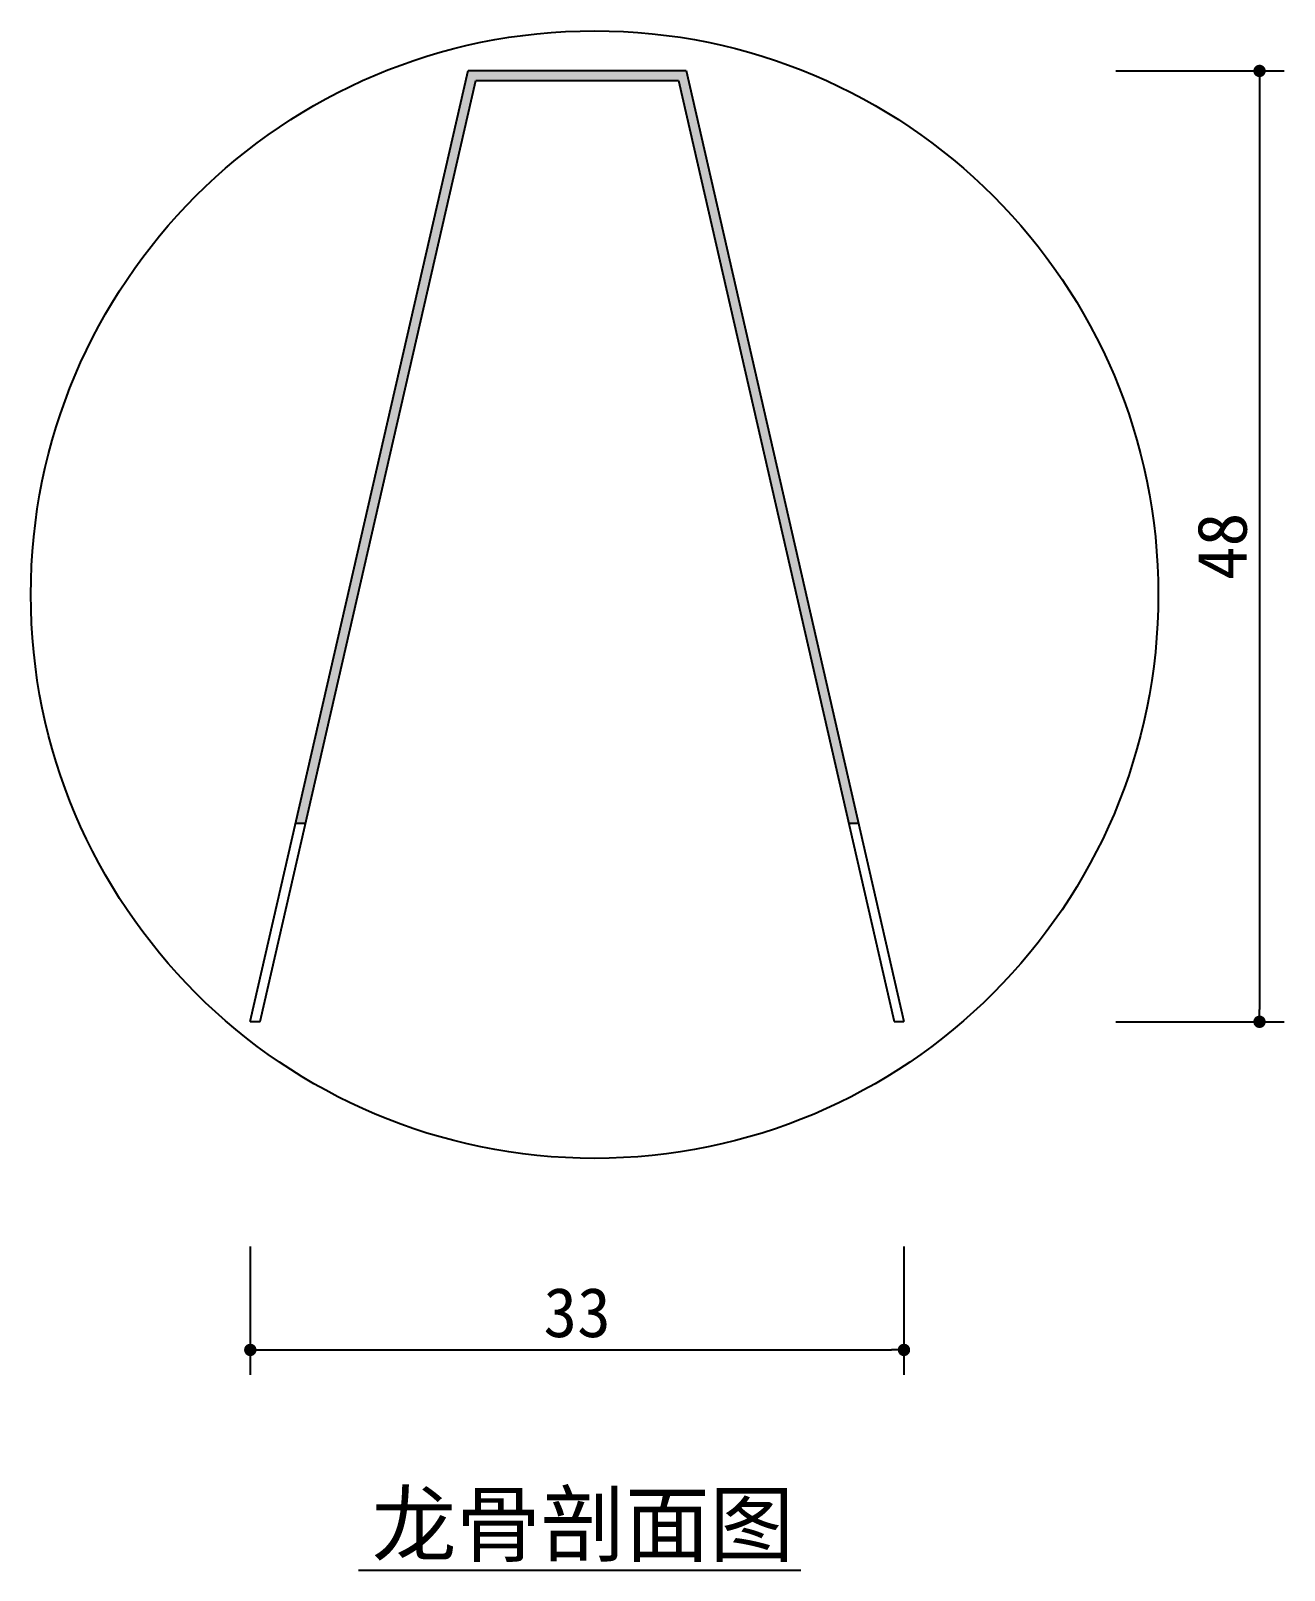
# Model space of a CAD drawing. Extents: x 151 to 278, y 245 to 400.
import ezdxf

# ---------------------------------------------------------------- set-up
doc = ezdxf.new("R2010")
doc.units = 0
doc.header["$LTSCALE"] = 0.2
doc.header["$MEASUREMENT"] = 0
doc.header["$PDMODE"] = 34
doc.header["$PDSIZE"] = 5
doc.layers.get('0').update_dxf_attribs({"linetype": 'CONTINUOUS'})
doc.layers.get('DEFPOINTS').update_dxf_attribs({"linetype": 'CONTINUOUS'})
for name, color, linetype in [('3', 3, 'CONTINUOUS'), ('7', 7, 'CONTINUOUS'), ('DIM', 3, 'CONTINUOUS')]:
    doc.layers.add(name, color=color, linetype=linetype)
doc.styles.add('HZ', font='')
doc.styles.get("Standard").update_dxf_attribs({"font": 'txt.shx', "bigfont": 'bigfont.shx'})
doc.styles.get('HZ').set_extended_font_data('仿宋_GB2312')
doc.dimstyles.get("Standard").update_dxf_attribs({"dimscale": 0, "dimtxt": 2.5, "dimasz": 2.5, "dimexe": 1.25, "dimexo": 0.625, "dimtad": 1, "dimdec": 4, "dimtxsty": 'STANDARD', "dimcen": 2.5, "dimclrt": 7, "dimazin": 3, "dimtfac": 1, "dimtdec": 4, "dimtmove": 0, "dimatfit": 3, "dimtolj": 1, "dimtzin": 0})

# ---------------------------------------------------------------- blocks, each defined once
blk = doc.blocks.new('_DOT')
at = {"color": 0, "linetype": 'BYBLOCK'}
blk.add_line((-0.5, 0), (-1, 0), dxfattribs=at)
at = {"color": 0, "linetype": 'BYBLOCK', "const_width": 0.5}
blk.add_lwpolyline([(-0.25, 0, 1), (0.25, 0, 1)], format="xyb", close=True, dxfattribs=at)
blk = doc.blocks.new('*D2')
at = {"linetype": 'BYBLOCK'}
for p, q in [((-630.55, 169.92), (-630.55, 156.97)), ((-564.55, 169.92), (-564.55, 156.97)), ((-629.3, 159.47), (-565.8, 159.47))]:
    blk.add_line(p, q, dxfattribs=at)
at = {"layer": 'DEFPOINTS', "color": 0, "linetype": 'BYBLOCK'}
for p in [(-630.55, 172.42), (-564.55, 172.42), (-564.55, 159.47)]:
    blk.add_point(p, dxfattribs=at)
at = {"linetype": 'BYBLOCK', "xscale": 1.25, "yscale": 1.25, "zscale": 1.25, "rotation": 180}
blk.add_blockref('_DOT', (-630.55, 159.47), dxfattribs=at)
at = {"linetype": 'BYBLOCK', "xscale": 1.25, "yscale": 1.25, "zscale": 1.25}
blk.add_blockref('_DOT', (-564.55, 159.47), dxfattribs=at)
at = {"linetype": 'BYBLOCK', "insert": (-597.55, 163.22), "char_height": 5, "attachment_point": 5, "style": 'HZ'}
blk.add_mtext('\\A1;33', dxfattribs=at)
blk = doc.blocks.new('A$C534071B4')
blk.add_hatch(color=256).paths.add_polyline_path([(22, 48), (11, 48), (2.292, 10), (2.792, 10), (11.385, 47.5), (21.615, 47.5), (30.208, 10), (30.708, 10)])
for p, q in [((0, 0), (11, 48)), ((0.5, 0), (11.385, 47.5)), ((11, 48), (22, 48)), ((11.385, 47.5), (21.615, 47.5)), ((21.615, 47.5), (32.5, 0)), ((22, 48), (33, 0)), ((2.292, 10), (2.792, 10)), ((30.208, 10), (30.708, 10)), ((0, 0), (0.5, 0)), ((32.5, 0), (33, 0))]:
    blk.add_line(p, q)
blk = doc.blocks.new('*D3')
at = {"linetype": 'BYBLOCK'}
for p, q in [((-543.15, 288.6), (-526.15, 288.6)), ((-528.65, 287.35), (-528.65, 193.85)), ((-543.15, 192.6), (-526.15, 192.6))]:
    blk.add_line(p, q, dxfattribs=at)
at = {"layer": 'DEFPOINTS', "color": 0, "linetype": 'BYBLOCK'}
for p in [(-545.65, 288.6), (-545.65, 192.6), (-528.65, 192.6)]:
    blk.add_point(p, dxfattribs=at)
at = {"linetype": 'BYBLOCK', "xscale": 1.25, "yscale": 1.25, "zscale": 1.25}
for p, rotation in [((-528.65, 288.6), 90), ((-528.65, 192.6), 270)]:
    blk.add_blockref('_DOT', p, dxfattribs=dict(at, rotation=rotation))
at = {"linetype": 'BYBLOCK', "insert": (-532.4, 240.6), "char_height": 5, "attachment_point": 5, "rotation": 90, "style": 'HZ'}
blk.add_mtext('\\A1;48', dxfattribs=at)

msp = doc.modelspace()

# ---------------------------------------------------------------- linework, layer by layer
at = {"layer": '3'}
msp.add_circle((208.31, 343.05), 56.92, dxfattribs=at)
at = {"layer": 'DIM', "color": 6}
msp.add_line((184.46, 244.55), (229.15, 244.55), dxfattribs=at)

# ---------------------------------------------------------------- block references
at = {"layer": '7', "xscale": 2, "yscale": 2, "zscale": 2}
msp.add_blockref('A$C534071B4', (173.55, 299.96), dxfattribs=at)

# ---------------------------------------------------------------- texts
at = {"layer": 'DIM', "style": 'HZ'}
msp.add_text('龙骨剖面图', height=6.25, dxfattribs=at).set_placement((185.83, 246.07))

# ---------------------------------------------------------------- dimensions: what is measured, and where the dimension line sits
at = {"layer": 'DIM'}
dim = msp.add_linear_dim(base=(275.44, 299.91), p1=(258.44, 395.91), p2=(258.44, 299.91), angle=90, text='48', dimstyle='STANDARD', override={"dimscale": 2.5, "dimtxt": 2, "dimasz": 0.5, "dimexe": 1, "dimexo": 1, "dimgap": 0.5, "dimdec": 0, "dimtxsty": 'HZ', "dimblk1": 'DOT', "dimblk2": 'DOT', "dimsah": 1, "dimcen": 0, "dimclrd": 256, "dimclre": 256, "dimclrt": 256, "dimtfac": 0.5, "dimtdec": 0}, dxfattribs=at)
dim.commit()
dim.dimension.update_dxf_attribs({"geometry": '*D3', "text_midpoint": (271.69, 347.91), "insert": (804.1, 107.32)})
dim = msp.add_linear_dim(base=(239.55, 266.78), p1=(173.55, 279.74), p2=(239.55, 279.74), text='33', dimstyle='STANDARD', override={"dimscale": 2.5, "dimtxt": 2, "dimasz": 0.5, "dimexe": 1, "dimexo": 1, "dimgap": 0.5, "dimdec": 0, "dimtxsty": 'HZ', "dimblk1": 'DOT', "dimblk2": 'DOT', "dimsah": 1, "dimcen": 0, "dimclrd": 256, "dimclre": 256, "dimclrt": 256, "dimtfac": 0.5, "dimtdec": 0}, dxfattribs=at)
dim.commit()
dim.dimension.update_dxf_attribs({"geometry": '*D2', "text_midpoint": (206.55, 270.53), "insert": (804.1, 107.32)})

doc.saveas('drawing.dxf')
